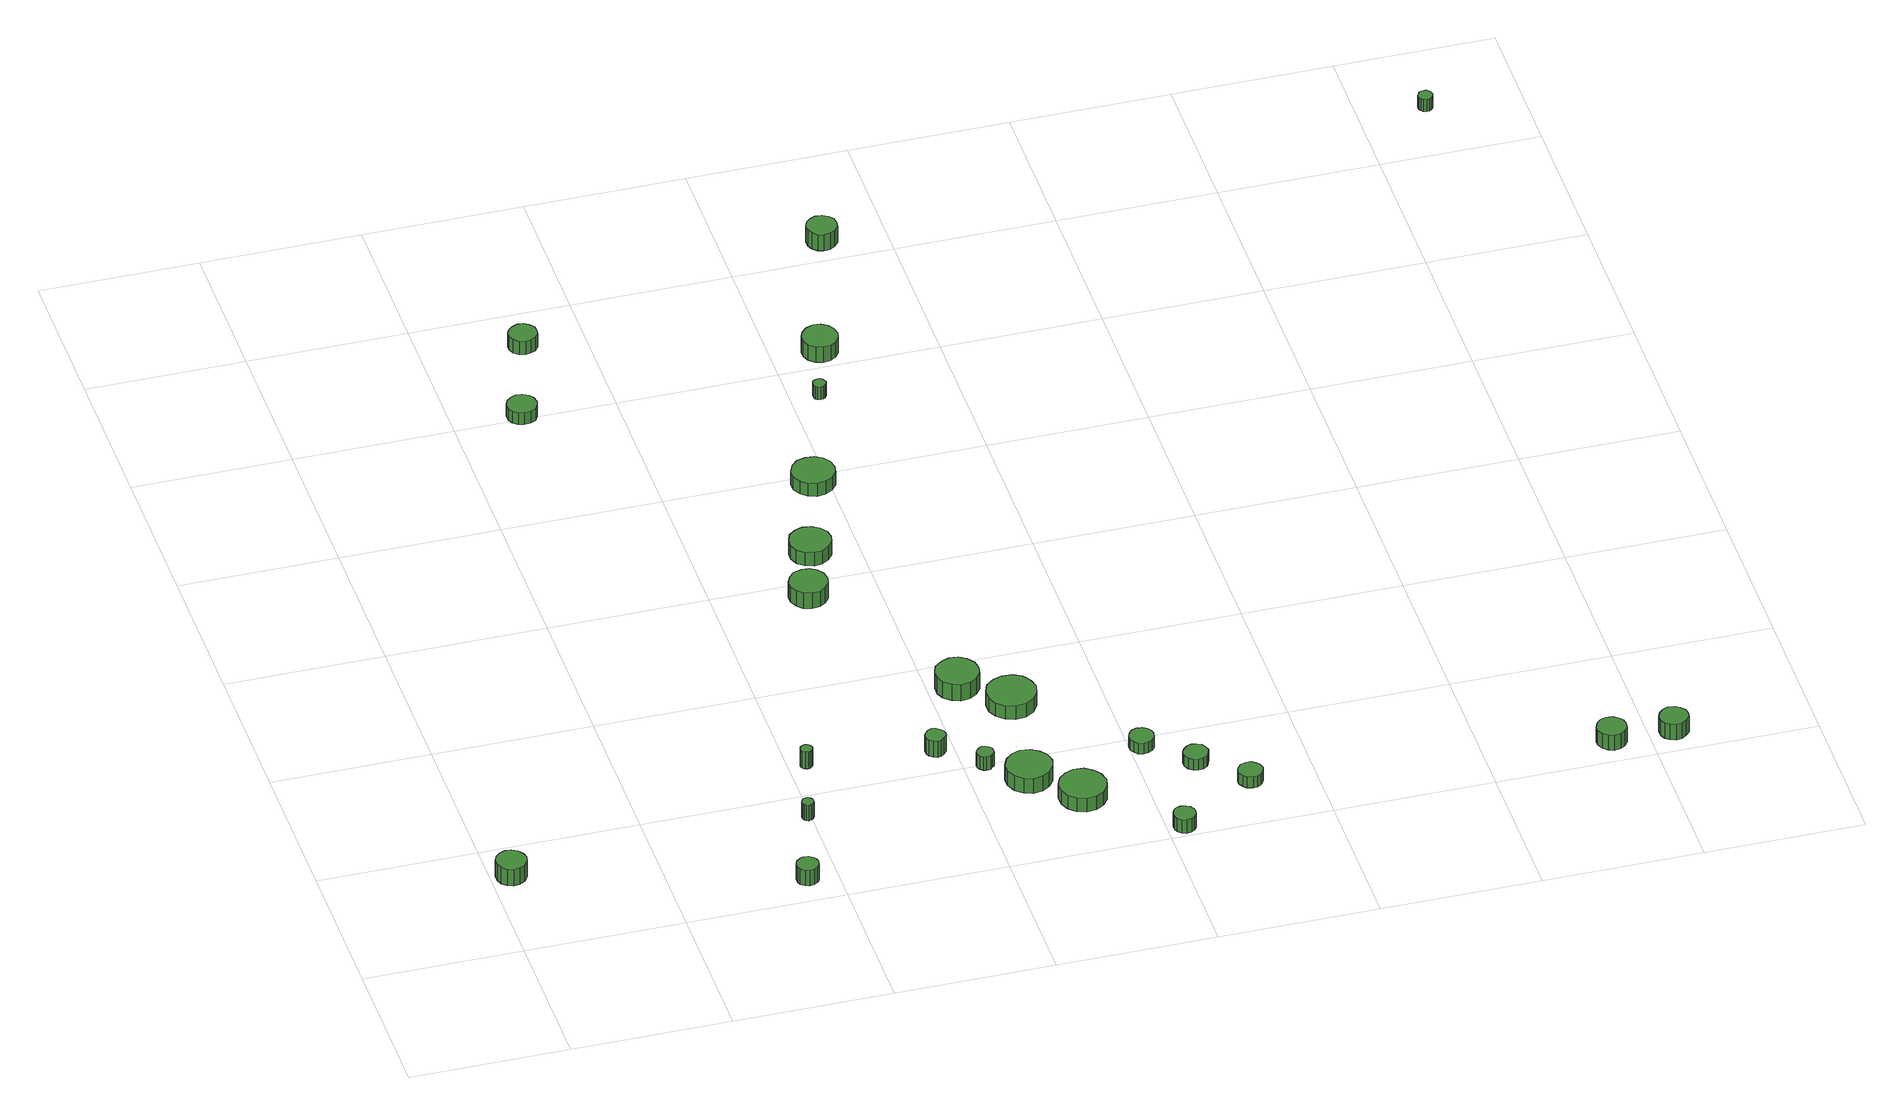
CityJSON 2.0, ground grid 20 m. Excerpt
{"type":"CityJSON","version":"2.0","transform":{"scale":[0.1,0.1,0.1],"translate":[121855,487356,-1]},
"CityObjects":{
"tree1":{"type":"SolitaryVegetationObject","attributes":{"function":"something"},"geometry":[{"type":"MultiSurface","lod":"1","boundaries":[[[0,1,2,3,4,5,6,7,8,9,10,11,12,13,14]],[[15,16,17,18,19,20,21,22,23,24,25,26,27,28,29]],[[0,29,28,1]],[[1,28,27,2]],[[2,27,26,3]],[[3,26,25,4]],[[4,25,24,5]],[[5,24,23,6]],[[6,23,22,7]],[[7,22,21,8]],[[8,21,20,9]],[[9,20,19,10]],[[10,19,18,11]],[[11,18,17,12]],[[12,17,16,13]],[[13,16,15,14]],[[14,15,29,0]]]}]},
"tree2":{"type":"SolitaryVegetationObject","attributes":{"function":"something"},"geometry":[{"type":"MultiSurface","lod":"1","boundaries":[[[30,31,32,33,34,35,36,37,38,39,40,41,42,43,44]],[[45,46,47,48,49,50,51,52,53,54,55,56,57,58,59]],[[30,59,58,31]],[[31,58,57,32]],[[32,57,56,33]],[[33,56,55,34]],[[34,55,54,35]],[[35,54,53,36]],[[36,53,52,37]],[[37,52,51,38]],[[38,51,50,39]],[[39,50,49,40]],[[40,49,48,41]],[[41,48,47,42]],[[42,47,46,43]],[[43,46,45,44]],[[44,45,59,30]]]}]},
"tree3":{"type":"SolitaryVegetationObject","attributes":{"function":"something"},"geometry":[{"type":"MultiSurface","lod":"1","boundaries":[[[60,61,62,63,64,65,66,67,68,69,70,71,72,73,74]],[[75,76,77,78,79,80,81,82,83,84,85,86,87,88,89]],[[60,89,88,61]],[[61,88,87,62]],[[62,87,86,63]],[[63,86,85,64]],[[64,85,84,65]],[[65,84,83,66]],[[66,83,82,67]],[[67,82,81,68]],[[68,81,80,69]],[[69,80,79,70]],[[70,79,78,71]],[[71,78,77,72]],[[72,77,76,73]],[[73,76,75,74]],[[74,75,89,60]]]}]},
"tree4":{"type":"SolitaryVegetationObject","attributes":{"function":"something"},"geometry":[{"type":"MultiSurface","lod":"1","boundaries":[[[90,91,92,93,94,95,96,97,98,99,100,101,102,103,104]],[[105,106,107,108,109,110,111,112,113,114,115,116,117,118,119]],[[90,119,118,91]],[[91,118,117,92]],[[92,117,116,93]],[[93,116,115,94]],[[94,115,114,95]],[[95,114,113,96]],[[96,113,112,97]],[[97,112,111,98]],[[98,111,110,99]],[[99,110,109,100]],[[100,109,108,101]],[[101,108,107,102]],[[102,107,106,103]],[[103,106,105,104]],[[104,105,119,90]]]}]},
"tree5":{"type":"SolitaryVegetationObject","attributes":{"function":"something"},"geometry":[{"type":"MultiSurface","lod":"1","boundaries":[[[120,121,122,123,124,125,126,127,128,129,130,131,132,133,134]],[[135,136,137,138,139,140,141,142,143,144,145,146,147,148,149]],[[120,149,148,121]],[[121,148,147,122]],[[122,147,146,123]],[[123,146,145,124]],[[124,145,144,125]],[[125,144,143,126]],[[126,143,142,127]],[[127,142,141,128]],[[128,141,140,129]],[[129,140,139,130]],[[130,139,138,131]],[[131,138,137,132]],[[132,137,136,133]],[[133,136,135,134]],[[134,135,149,120]]]}]},
"tree6":{"type":"SolitaryVegetationObject","attributes":{"function":"something"},"geometry":[{"type":"MultiSurface","lod":"1","boundaries":[[[150,151,152,153,154,155,156,157,158,159,160,161,162,163,164]],[[165,166,167,168,169,170,171,172,173,174,175,176,177,178,179]],[[150,179,178,151]],[[151,178,177,152]],[[152,177,176,153]],[[153,176,175,154]],[[154,175,174,155]],[[155,174,173,156]],[[156,173,172,157]],[[157,172,171,158]],[[158,171,170,159]],[[159,170,169,160]],[[160,169,168,161]],[[161,168,167,162]],[[162,167,166,163]],[[163,166,165,164]],[[164,165,179,150]]]}]},
"tree7":{"type":"SolitaryVegetationObject","attributes":{"function":"something"},"geometry":[{"type":"MultiSurface","lod":"1","boundaries":[[[180,181,182,183,184,185,186,187,188,189,190,191,192,193,194]],[[195,196,197,198,199,200,201,202,203,204,205,206,207,208,209]],[[180,209,208,181]],[[181,208,207,182]],[[182,207,206,183]],[[183,206,205,184]],[[184,205,204,185]],[[185,204,203,186]],[[186,203,202,187]],[[187,202,201,188]],[[188,201,200,189]],[[189,200,199,190]],[[190,199,198,191]],[[191,198,197,192]],[[192,197,196,193]],[[193,196,195,194]],[[194,195,209,180]]]}]},
"tree8":{"type":"SolitaryVegetationObject","attributes":{"function":"something"},"geometry":[{"type":"MultiSurface","lod":"1","boundaries":[[[210,211,212,213,214,215,216,217,218,219,220,221,222,223,224]],[[225,226,227,228,229,230,231,232,233,234,235,236,237,238,239]],[[210,239,238,211]],[[211,238,237,212]],[[212,237,236,213]],[[213,236,235,214]],[[214,235,234,215]],[[215,234,233,216]],[[216,233,232,217]],[[217,232,231,218]],[[218,231,230,219]],[[219,230,229,220]],[[220,229,228,221]],[[221,228,227,222]],[[222,227,226,223]],[[223,226,225,224]],[[224,225,239,210]]]}]},
"tree9":{"type":"SolitaryVegetationObject","attributes":{"function":"something"},"geometry":[{"type":"MultiSurface","lod":"1","boundaries":[[[240,241,242,243,244,245,246,247,248,249,250,251,252,253,254]],[[255,256,257,258,259,260,261,262,263,264,265,266,267,268,269]],[[240,269,268,241]],[[241,268,267,242]],[[242,267,266,243]],[[243,266,265,244]],[[244,265,264,245]],[[245,264,263,246]],[[246,263,262,247]],[[247,262,261,248]],[[248,261,260,249]],[[249,260,259,250]],[[250,259,258,251]],[[251,258,257,252]],[[252,257,256,253]],[[253,256,255,254]],[[254,255,269,240]]]}]},
"tree10":{"type":"SolitaryVegetationObject","attributes":{"function":"something"},"geometry":[{"type":"MultiSurface","lod":"1","boundaries":[[[270,271,272,273,274,275,276,277,278,279,280,281,282,283,284]],[[285,286,287,288,289,290,291,292,293,294,295,296,297,298,299]],[[270,299,298,271]],[[271,298,297,272]],[[272,297,296,273]],[[273,296,295,274]],[[274,295,294,275]],[[275,294,293,276]],[[276,293,292,277]],[[277,292,291,278]],[[278,291,290,279]],[[279,290,289,280]],[[280,289,288,281]],[[281,288,287,282]],[[282,287,286,283]],[[283,286,285,284]],[[284,285,299,270]]]}]},
"tree11":{"type":"SolitaryVegetationObject","attributes":{"function":"something"},"geometry":[{"type":"MultiSurface","lod":"1","boundaries":[[[300,301,302,303,304,305,306,307,308,309,310,311,312,313,314]],[[315,316,317,318,319,320,321,322,323,324,325,326,327,328,329]],[[300,329,328,301]],[[301,328,327,302]],[[302,327,326,303]],[[303,326,325,304]],[[304,325,324,305]],[[305,324,323,306]],[[306,323,322,307]],[[307,322,321,308]],[[308,321,320,309]],[[309,320,319,310]],[[310,319,318,311]],[[311,318,317,312]],[[312,317,316,313]],[[313,316,315,314]],[[314,315,329,300]]]}]},
"tree12":{"type":"SolitaryVegetationObject","attributes":{"function":"something"},"geometry":[{"type":"MultiSurface","lod":"1","boundaries":[[[330,331,332,333,334,335,336,337,338,339,340,341,342,343,344]],[[345,346,347,348,349,350,351,352,353,354,355,356,357,358,359]],[[330,359,358,331]],[[331,358,357,332]],[[332,357,356,333]],[[333,356,355,334]],[[334,355,354,335]],[[335,354,353,336]],[[336,353,352,337]],[[337,352,351,338]],[[338,351,350,339]],[[339,350,349,340]],[[340,349,348,341]],[[341,348,347,342]],[[342,347,346,343]],[[343,346,345,344]],[[344,345,359,330]]]}]},
"tree13":{"type":"SolitaryVegetationObject","attributes":{"function":"something"},"geometry":[{"type":"MultiSurface","lod":"1","boundaries":[[[360,361,362,363,364,365,366,367,368,369,370,371,372,373,374]],[[375,376,377,378,379,380,381,382,383,384,385,386,387,388,389]],[[360,389,388,361]],[[361,388,387,362]],[[362,387,386,363]],[[363,386,385,364]],[[364,385,384,365]],[[365,384,383,366]],[[366,383,382,367]],[[367,382,381,368]],[[368,381,380,369]],[[369,380,379,370]],[[370,379,378,371]],[[371,378,377,372]],[[372,377,376,373]],[[373,376,375,374]],[[374,375,389,360]]]}]},
"tree14":{"type":"SolitaryVegetationObject","attributes":{"function":"something"},"geometry":[{"type":"MultiSurface","lod":"1","boundaries":[[[390,391,392,393,394,395,396,397,398,399,400,401,402,403,404]],[[405,406,407,408,409,410,411,412,413,414,415,416,417,418,419]],[[390,419,418,391]],[[391,418,417,392]],[[392,417,416,393]],[[393,416,415,394]],[[394,415,414,395]],[[395,414,413,396]],[[396,413,412,397]],[[397,412,411,398]],[[398,411,410,399]],[[399,410,409,400]],[[400,409,408,401]],[[401,408,407,402]],[[402,407,406,403]],[[403,406,405,404]],[[404,405,419,390]]]}]},
"tree15":{"type":"SolitaryVegetationObject","attributes":{"function":"something"},"geometry":[{"type":"MultiSurface","lod":"1","boundaries":[[[420,421,422,423,424,425,426,427,428,429,430,431,432,433,434]],[[435,436,437,438,439,440,441,442,443,444,445,446,447,448,449]],[[420,449,448,421]],[[421,448,447,422]],[[422,447,446,423]],[[423,446,445,424]],[[424,445,444,425]],[[425,444,443,426]],[[426,443,442,427]],[[427,442,441,428]],[[428,441,440,429]],[[429,440,439,430]],[[430,439,438,431]],[[431,438,437,432]],[[432,437,436,433]],[[433,436,435,434]],[[434,435,449,420]]]}]},
"tree16":{"type":"SolitaryVegetationObject","attributes":{"function":"something"},"geometry":[{"type":"MultiSurface","lod":"1","boundaries":[[[450,451,452,453,454,455,456,457,458,459,460,461,462,463,464]],[[465,466,467,468,469,470,471,472,473,474,475,476,477,478,479]],[[450,479,478,451]],[[451,478,477,452]],[[452,477,476,453]],[[453,476,475,454]],[[454,475,474,455]],[[455,474,473,456]],[[456,473,472,457]],[[457,472,471,458]],[[458,471,470,459]],[[459,470,469,460]],[[460,469,468,461]],[[461,468,467,462]],[[462,467,466,463]],[[463,466,465,464]],[[464,465,479,450]]]}]},
"tree17":{"type":"SolitaryVegetationObject","attributes":{"function":"something"},"geometry":[{"type":"MultiSurface","lod":"1","boundaries":[[[480,481,482,483,484,485,486,487,488,489,490,491,492,493,494]],[[495,496,497,498,499,500,501,502,503,504,505,506,507,508,509]],[[480,509,508,481]],[[481,508,507,482]],[[482,507,506,483]],[[483,506,505,484]],[[484,505,504,485]],[[485,504,503,486]],[[486,503,502,487]],[[487,502,501,488]],[[488,501,500,489]],[[489,500,499,490]],[[490,499,498,491]],[[491,498,497,492]],[[492,497,496,493]],[[493,496,495,494]],[[494,495,509,480]]]}]},
"tree18":{"type":"SolitaryVegetationObject","attributes":{"function":"something"},"geometry":[{"type":"MultiSurface","lod":"1","boundaries":[[[510,511,512,513,514,515,516,517,518,519,520,521,522,523,524]],[[525,526,527,528,529,530,531,532,533,534,535,536,537,538,539]],[[510,539,538,511]],[[511,538,537,512]],[[512,537,536,513]],[[513,536,535,514]],[[514,535,534,515]],[[515,534,533,516]],[[516,533,532,517]],[[517,532,531,518]],[[518,531,530,519]],[[519,530,529,520]],[[520,529,528,521]],[[521,528,527,522]],[[522,527,526,523]],[[523,526,525,524]],[[524,525,539,510]]]}]},
"tree19":{"type":"SolitaryVegetationObject","attributes":{"function":"something"},"geometry":[{"type":"MultiSurface","lod":"1","boundaries":[[[540,541,542,543,544,545,546,547,548,549,550,551,552,553,554]],[[555,556,557,558,559,560,561,562,563,564,565,566,567,568,569]],[[540,569,568,541]],[[541,568,567,542]],[[542,567,566,543]],[[543,566,565,544]],[[544,565,564,545]],[[545,564,563,546]],[[546,563,562,547]],[[547,562,561,548]],[[548,561,560,549]],[[549,560,559,550]],[[550,559,558,551]],[[551,558,557,552]],[[552,557,556,553]],[[553,556,555,554]],[[554,555,569,540]]]}]},
"tree20":{"type":"SolitaryVegetationObject","attributes":{"function":"something"},"geometry":[{"type":"MultiSurface","lod":"1","boundaries":[[[570,571,572,573,574,575,576,577,578,579,580,581,582,583,584]],[[585,586,587,588,589,590,591,592,593,594,595,596,597,598,599]],[[570,599,598,571]],[[571,598,597,572]],[[572,597,596,573]],[[573,596,595,574]],[[574,595,594,575]],[[575,594,593,576]],[[576,593,592,577]],[[577,592,591,578]],[[578,591,590,579]],[[579,590,589,580]],[[580,589,588,581]],[[581,588,587,582]],[[582,587,586,583]],[[583,586,585,584]],[[584,585,599,570]]]}]},
"tree21":{"type":"SolitaryVegetationObject","attributes":{"function":"something"},"geometry":[{"type":"MultiSurface","lod":"1","boundaries":[[[600,601,602,603,604,605,606,607,608,609,610,611,612,613,614]],[[615,616,617,618,619,620,621,622,623,624,625,626,627,628,629]],[[600,629,628,601]],[[601,628,627,602]],[[602,627,626,603]],[[603,626,625,604]],[[604,625,624,605]],[[605,624,623,606]],[[606,623,622,607]],[[607,622,621,608]],[[608,621,620,609]],[[609,620,619,610]],[[610,619,618,611]],[[611,618,617,612]],[[612,617,616,613]],[[613,616,615,614]],[[614,615,629,600]]]}]},
"tree22":{"type":"SolitaryVegetationObject","attributes":{"function":"something"},"geometry":[{"type":"MultiSurface","lod":"1","boundaries":[[[630,631,632,633,634,635,636,637,638,639,640,641,642,643,644]],[[645,646,647,648,649,650,651,652,653,654,655,656,657,658,659]],[[630,659,658,631]],[[631,658,657,632]],[[632,657,656,633]],[[633,656,655,634]],[[634,655,654,635]],[[635,654,653,636]],[[636,653,652,637]],[[637,652,651,638]],[[638,651,650,639]],[[639,650,649,640]],[[640,649,648,641]],[[641,648,647,642]],[[642,647,646,643]],[[643,646,645,644]],[[644,645,659,630]]]}]},
"tree23":{"type":"SolitaryVegetationObject","attributes":{"function":"something"},"geometry":[{"type":"MultiSurface","lod":"1","boundaries":[[[660,661,662,663,664,665,666,667,668,669,670,671,672,673,674]],[[675,676,677,678,679,680,681,682,683,684,685,686,687,688,689]],[[660,689,688,661]],[[661,688,687,662]],[[662,687,686,663]],[[663,686,685,664]],[[664,685,684,665]],[[665,684,683,666]],[[666,683,682,667]],[[667,682,681,668]],[[668,681,680,669]],[[669,680,679,670]],[[670,679,678,671]],[[671,678,677,672]],[[672,677,676,673]],[[673,676,675,674]],[[674,675,689,660]]]}]},
"tree24":{"type":"SolitaryVegetationObject","attributes":{"function":"something"},"geometry":[{"type":"MultiSurface","lod":"1","boundaries":[[[690,691,692,693,694,695,696,697,698,699,700,701,702,703,704]],[[705,706,707,708,709,710,711,712,713,714,715,716,717,718,719]],[[690,719,718,691]],[[691,718,717,692]],[[692,717,716,693]],[[693,716,715,694]],[[694,715,714,695]],[[695,714,713,696]],[[696,713,712,697]],[[697,712,711,698]],[[698,711,710,699]],[[699,710,709,700]],[[700,709,708,701]],[[701,708,707,702]],[[702,707,706,703]],[[703,706,705,704]],[[704,705,719,690]]]}]},
"tree25":{"type":"SolitaryVegetationObject","attributes":{"function":"something"},"geometry":[{"type":"MultiSurface","lod":"1","boundaries":[[[720,721,722,723,724,725,726,727,728,729,730,731,732,733,734]],[[735,736,737,738,739,740,741,742,743,744,745,746,747,748,749]],[[720,749,748,721]],[[721,748,747,722]],[[722,747,746,723]],[[723,746,745,724]],[[724,745,744,725]],[[725,744,743,726]],[[726,743,742,727]],[[727,742,741,728]],[[728,741,740,729]],[[729,740,739,730]],[[730,739,738,731]],[[731,738,737,732]],[[732,737,736,733]],[[733,736,735,734]],[[734,735,749,720]]]}]}
},
"vertices":[
[45,146,31],[43,153,31],[38,160,31],[31,164,31],[23,165,31],[16,162,31],[10,157,31],[7,150,31],[7,142,31],[10,134,31],[16,129,31],[23,126,31],[31,127,31],[38,131,31],[43,138,31],[43,138,7],[38,131,7],[31,127,7],[23,126,7],[16,129,7],[10,134,7],[7,142,7],[7,150,7],[10,157,7],[16,162,7],[23,165,7],[31,164,7],[38,160,7],[43,153,7],[45,146,7],
[376,43,30],[375,49,30],[372,53,30],[367,56,30],[361,57,30],[356,55,30],[351,51,30],[349,46,30],[349,40,30],[351,35,30],[356,31,30],[361,29,30],[367,30,30],[372,33,30],[375,37,30],[375,37,7],[372,33,7],[367,30,7],[361,29,7],[356,31,7],[351,35,7],[349,40,7],[349,46,7],[351,51,7],[356,55,7],[361,57,7],[367,56,7],[372,53,7],[375,49,7],[376,43,7],
[403,160,30],[403,163,30],[401,165,30],[398,167,30],[395,167,30],[392,166,30],[390,164,30],[389,161,30],[389,158,30],[390,155,30],[392,153,30],[395,152,30],[398,153,30],[401,154,30],[403,157,30],[403,157,7],[401,154,7],[398,153,7],[395,152,7],[392,153,7],[390,155,7],[389,158,7],[389,161,7],[390,164,7],[392,166,7],[395,167,7],[398,167,7],[401,165,7],[403,163,7],[403,160,7],
[430,257,32],[429,260,32],[427,263,32],[425,265,32],[422,265,32],[419,264,32],[416,262,32],[415,259,32],[415,256,32],[416,253,32],[419,251,32],[422,250,32],[425,250,32],[427,252,32],[429,254,32],[429,254,7],[427,252,7],[425,250,7],[422,250,7],[419,251,7],[416,253,7],[415,256,7],[415,259,7],[416,262,7],[419,264,7],[422,265,7],[425,265,7],[427,263,7],[429,260,7],[430,257,7],
[304,1007,25],[302,1015,25],[298,1021,25],[291,1025,25],[283,1026,25],[276,1023,25],[270,1018,25],[267,1011,25],[267,1003,25],[270,996,25],[276,991,25],[283,989,25],[291,990,25],[298,993,25],[302,1000,25],[302,1000,8],[298,993,8],[291,990,8],[283,989,8],[276,991,8],[270,996,8],[267,1003,8],[267,1011,8],[270,1018,8],[276,1023,8],[283,1026,8],[291,1025,8],[298,1021,8],[302,1015,8],[304,1007,8],
[590,242,31],[589,247,31],[585,251,31],[581,254,31],[576,255,31],[571,253,31],[567,249,31],[565,245,31],[565,239,31],[567,235,31],[571,231,31],[576,229,31],[581,230,31],[585,233,31],[589,237,31],[589,237,7],[585,233,7],[581,230,7],[576,229,7],[571,231,7],[567,235,7],[565,239,7],[565,245,7],[567,249,7],[571,253,7],[576,255,7],[581,254,7],[585,251,7],[589,247,7],[590,242,7],
[341,1137,28],[340,1144,28],[335,1150,28],[329,1154,28],[322,1155,28],[315,1152,28],[309,1147,28],[306,1141,28],[306,1134,28],[309,1127,28],[315,1122,28],[322,1120,28],[329,1121,28],[335,1124,28],[340,1130,28],[340,1130,8],[335,1124,8],[329,1121,8],[322,1120,8],[315,1122,8],[309,1127,8],[306,1134,8],[306,1141,8],[309,1147,8],[315,1152,8],[322,1155,8],[329,1154,8],[335,1150,8],[340,1144,8],[341,1137,8],
[637,199,27],[636,204,27],[633,207,27],[630,209,27],[625,210,27],[621,208,27],[618,205,27],[616,202,27],[616,197,27],[618,193,27],[621,190,27],[625,189,27],[630,189,27],[633,192,27],[636,195,27],[636,195,7],[633,192,7],[630,189,7],[625,189,7],[621,190,7],[618,193,7],[616,197,7],[616,202,7],[618,205,7],[621,208,7],[625,210,7],[630,209,7],[633,207,7],[636,204,7],[637,199,7],
[539,574,30],[537,584,30],[531,592,30],[523,597,30],[513,598,30],[503,595,30],[496,588,30],[492,579,30],[492,569,30],[496,560,30],[503,553,30],[513,550,30],[523,551,30],[531,556,30],[537,564,30],[537,564,7],[531,556,7],[523,551,7],[513,550,7],[503,553,7],[496,560,7],[492,569,7],[492,579,7],[496,588,7],[503,595,7],[513,598,7],[523,597,7],[531,592,7],[537,584,7],[539,574,7],
[698,159,29],[695,171,29],[688,180,29],[678,186,29],[666,188,29],[655,184,29],[646,176,29],[641,165,29],[641,153,29],[646,142,29],[655,134,29],[666,130,29],[678,132,29],[688,138,29],[695,147,29],[695,147,7],[688,138,7],[678,132,7],[666,130,7],[655,134,7],[646,142,7],[641,153,7],[641,165,7],[646,176,7],[655,184,7],[666,188,7],[678,186,7],[688,180,7],[695,171,7],[698,159,7],
[566,654,28],[564,664,28],[557,673,28],[548,678,28],[538,680,28],[527,676,28],[519,669,28],[515,659,28],[515,649,28],[519,639,28],[527,632,28],[538,628,28],[548,629,28],[557,635,28],[564,643,28],[564,643,8],[557,635,8],[548,629,8],[538,628,8],[527,632,8],[519,639,8],[515,649,8],[515,659,8],[519,669,8],[527,676,8],[538,680,8],[548,678,8],[557,673,8],[564,664,8],[566,654,8],
[663,355,31],[661,366,31],[654,375,31],[645,381,31],[633,382,31],[623,378,31],[614,371,31],[610,361,31],[610,349,31],[614,339,31],[623,332,31],[633,328,31],[645,329,31],[654,335,31],[661,344,31],[661,344,7],[654,335,7],[645,329,7],[633,328,7],[623,332,7],[614,339,7],[610,349,7],[610,361,7],[614,371,7],[623,378,7],[633,382,7],[645,381,7],[654,375,7],[661,366,7],[663,355,7],
[750,107,27],[747,120,27],[740,129,27],[730,136,27],[717,137,27],[706,133,27],[697,125,27],[692,114,27],[692,101,27],[697,90,27],[706,82,27],[717,78,27],[730,79,27],[740,85,27],[747,95,27],[747,95,7],[740,85,7],[730,79,7],[717,78,7],[706,82,7],[697,90,7],[692,101,7],[692,114,7],[697,125,7],[706,133,7],[717,137,7],[730,136,7],[740,129,7],[747,120,7],[750,107,7],
[720,306,27],[717,318,27],[710,329,27],[699,335,27],[686,336,27],[674,332,27],[664,324,27],[659,312,27],[659,299,27],[664,288,27],[674,279,27],[686,275,27],[699,276,27],[710,283,27],[717,293,27],[717,293,7],[710,283,7],[699,276,7],[686,275,7],[674,279,7],[664,288,7],[659,299,7],[659,312,7],[664,324,7],[674,332,7],[686,336,7],[699,335,7],[710,329,7],[717,318,7],[720,306,7],
[608,785,27],[606,796,27],[599,805,27],[590,810,27],[579,811,27],[568,808,27],[560,801,27],[555,790,27],[555,779,27],[560,769,27],[568,762,27],[579,758,27],[590,760,27],[599,765,27],[606,774,27],[606,774,8],[599,765,8],[590,760,8],[579,758,8],[568,762,8],[560,769,8],[555,779,8],[555,790,8],[560,801,8],[568,808,8],[579,811,8],[590,810,8],[599,805,8],[606,796,8],[608,785,8],
[835,19,27],[834,24,27],[831,29,27],[826,32,27],[820,33,27],[814,31,27],[810,27,27],[808,22,27],[808,16,27],[810,11,27],[814,7,27],[820,5,27],[826,6,27],[831,9,27],[834,13,27],[834,13,7],[831,9,7],[826,6,7],[820,5,7],[814,7,7],[810,11,7],[808,16,7],[808,22,7],[810,27,7],[814,31,7],[820,33,7],[826,32,7],[831,29,7],[834,24,7],[835,19,7],
[830,184,23],[829,190,23],[825,195,23],[820,198,23],[813,199,23],[807,197,23],[803,193,23],[800,187,23],[800,180,23],[803,175,23],[807,170,23],[813,168,23],[820,169,23],[825,172,23],[829,177,23],[829,177,7],[825,172,7],[820,169,7],[813,168,7],[807,170,7],[803,175,7],[800,180,7],[800,187,7],[803,193,7],[807,197,7],[813,199,7],[820,198,7],[825,195,7],[829,190,7],[830,184,7],
[884,135,23],[882,142,23],[879,147,23],[873,150,23],[867,151,23],[861,149,23],[856,144,23],[853,139,23],[853,132,23],[856,126,23],[861,122,23],[867,120,23],[873,121,23],[879,124,23],[882,129,23],[882,129,7],[879,124,7],[873,121,7],[867,120,7],[861,122,7],[856,126,7],[853,132,7],[853,139,7],[856,144,7],[861,149,7],[867,151,7],[873,150,7],[879,147,7],[882,142,7],[884,135,7],
[644,947,27],[643,950,27],[641,953,27],[638,955,27],[635,955,27],[631,954,27],[629,952,27],[628,949,27],[628,945,27],[629,942,27],[631,940,27],[635,939,27],[638,939,27],[641,941,27],[643,944,27],[643,944,8],[641,941,8],[638,939,8],[635,939,8],[631,940,8],[629,942,8],[628,945,8],[628,949,8],[629,952,8],[631,954,8],[635,955,8],[638,955,8],[641,953,8],[643,950,8],[644,947,8],
[937,84,23],[935,90,23],[931,95,23],[926,99,23],[920,99,23],[913,97,23],[909,93,23],[906,87,23],[906,81,23],[909,75,23],[913,71,23],[920,69,23],[926,69,23],[931,72,23],[935,78,23],[935,78,7],[931,72,7],[926,69,7],[920,69,7],[913,71,7],[909,75,7],[906,81,7],[906,87,7],[909,93,7],[913,97,7],[920,99,7],[926,99,7],[931,95,7],[935,90,7],[937,84,7],
[682,1030,31],[680,1039,31],[675,1047,31],[667,1052,31],[658,1053,31],[649,1050,31],[642,1043,31],[638,1035,31],[638,1026,31],[642,1017,31],[649,1011,31],[658,1008,31],[667,1009,31],[675,1014,31],[680,1021,31],[680,1021,8],[675,1014,8],[667,1009,8],[658,1008,8],[649,1011,8],[642,1017,8],[638,1026,8],[638,1035,8],[642,1043,8],[649,1050,8],[658,1053,8],[667,1052,8],[675,1047,8],[680,1039,8],[682,1030,8],
[740,1238,31],[739,1246,31],[734,1252,31],[727,1256,31],[719,1257,31],[712,1254,31],[706,1249,31],[703,1242,31],[703,1234,31],[706,1227,31],[712,1221,31],[719,1219,31],[727,1220,31],[734,1224,31],[739,1230,31],[739,1230,7],[734,1224,7],[727,1220,7],[719,1219,7],[712,1221,7],[706,1227,7],[703,1234,7],[703,1242,7],[706,1249,7],[712,1254,7],[719,1257,7],[727,1256,7],[734,1252,7],[739,1246,7],[740,1238,7],
[1372,38,31],[1371,45,31],[1366,51,31],[1360,55,31],[1352,56,31],[1345,54,31],[1339,48,31],[1336,41,31],[1336,34,31],[1339,27,31],[1345,22,31],[1352,19,31],[1360,20,31],[1366,24,31],[1371,30,31],[1371,30,9],[1366,24,9],[1360,20,9],[1352,19,9],[1345,22,9],[1339,27,9],[1336,34,9],[1336,41,9],[1339,48,9],[1345,54,9],[1352,56,9],[1360,55,9],[1366,51,9],[1371,45,9],[1372,38,9],
[1448,36,32],[1447,43,32],[1442,49,32],[1436,53,32],[1428,54,32],[1421,51,32],[1416,46,32],[1413,40,32],[1413,32,32],[1416,25,32],[1421,21,32],[1428,18,32],[1436,19,32],[1442,23,32],[1447,29,32],[1447,29,9],[1442,23,9],[1436,19,9],[1428,18,9],[1421,21,9],[1416,25,9],[1413,32,9],[1413,40,9],[1416,46,9],[1421,51,9],[1428,54,9],[1436,53,9],[1442,49,9],[1447,43,9],[1448,36,9],
[1492,1293,25],[1491,1297,25],[1489,1300,25],[1486,1302,25],[1482,1302,25],[1478,1301,25],[1476,1298,25],[1474,1295,25],[1474,1291,25],[1476,1288,25],[1478,1285,25],[1482,1284,25],[1486,1284,25],[1489,1286,25],[1491,1289,25],[1491,1289,7],[1489,1286,7],[1486,1284,7],[1482,1284,7],[1478,1285,7],[1476,1288,7],[1474,1291,7],[1474,1295,7],[1476,1298,7],[1478,1301,7],[1482,1302,7],[1486,1302,7],[1489,1300,7],[1491,1297,7],[1492,1293,7]
]}
